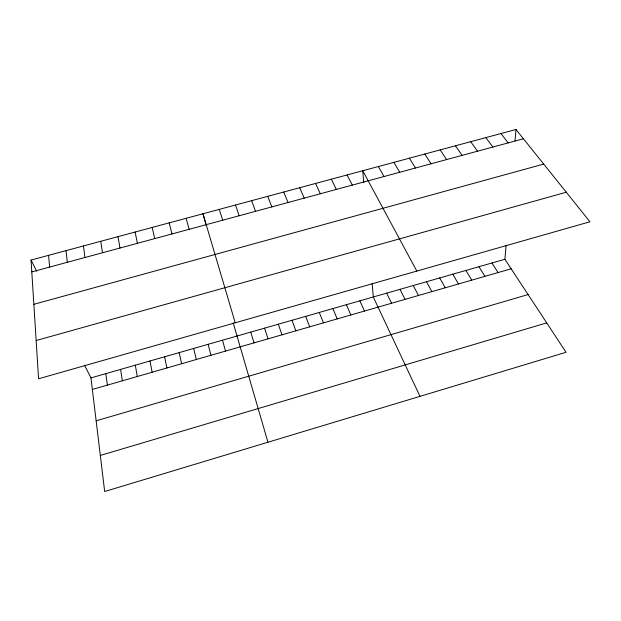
<?xml version="1.0" encoding="UTF-8"?>
<svg xmlns="http://www.w3.org/2000/svg" width="621" height="621" viewBox="0 0 621 621"><rect width="100%" height="100%" fill="white"/><g stroke="black" fill="none" stroke-linecap="round" stroke-linejoin="round"><path stroke-width="0.93" d="M84.518 365.202L90.969 377.894L104.67 491.514L566.034 352.286L504.904 259.267L506.107 245.186M515.011 140.82L515.981 129.486L31.05 260.059L38.572 378.787L589.95 221.775L515.981 129.486M100.323 455.441L546.713 322.889M96.146 420.821L528.098 294.564M92.366 389.452L511.161 268.792M90.969 377.894L504.904 259.267M36.142 340.533L566.267 192.223M33.852 304.313L543.709 164.084M31.803 271.905L523.425 138.77M500.937 133.531L508.188 142.892M485.839 137.598L492.895 147.037M470.679 141.681L477.533 151.198M455.449 145.78L462.109 155.374M440.165 149.894L446.615 159.566M424.811 154.031L431.067 163.781M491.948 262.986L498.065 272.565M478.954 266.704L484.923 276.353M409.394 158.184L415.441 168.012M465.905 270.445L471.735 280.156M393.916 162.353L399.753 172.258M452.818 274.195L458.492 283.968M378.368 166.537L384.003 176.527M439.684 277.96L445.21 287.795M426.495 281.74L431.874 291.637M416.823 271.074L362.757 170.736L363.759 182.721M413.268 285.528L418.492 295.495M347.077 174.959L352.293 185.112M31.05 260.059L36.771 271.299M399.986 289.339L405.063 299.361M331.335 179.197L336.341 189.436M386.658 293.159L391.587 303.242M419.998 396.361L373.283 296.985L372.15 283.323M315.53 183.459L320.32 193.775M359.862 300.836L364.48 311.051M299.656 187.728L304.228 198.13M346.394 304.694L350.857 314.979M332.872 308.567L337.18 318.922M283.712 192.021L288.066 202.508M319.303 312.456L323.456 322.873M267.705 196.337L271.835 206.902M305.687 316.361L309.677 326.848M251.621 200.661L255.534 211.319M292.025 320.273L295.852 330.83M278.309 324.209L281.973 334.828M235.475 205.008L239.163 215.751M264.538 328.152L268.039 338.841M219.26 209.378L222.722 220.207M250.721 332.111L254.059 342.87M235.219 322.788L202.982 213.764L206.203 225.4M267.969 442.237L233.201 322.881M222.512 340.192L225.516 351.09M186.129 218.297L189.118 229.304M208.12 344.321L210.946 355.29M169.199 222.854L171.955 233.954M193.674 348.459L196.321 359.505M152.199 227.433L154.707 238.619M179.166 352.619L181.643 363.735M164.604 356.788L166.909 367.981M135.122 232.037L137.388 243.316M149.995 360.98L152.114 372.243M117.974 236.655L119.985 248.02M135.324 365.179L137.264 376.52M120.598 369.402L122.353 380.813M100.742 241.29L102.512 252.755M105.811 373.64L107.386 385.129M83.439 245.947L84.953 257.513M66.051 250.628L67.316 262.287M48.593 255.332L49.602 267.084"/></g></svg>
